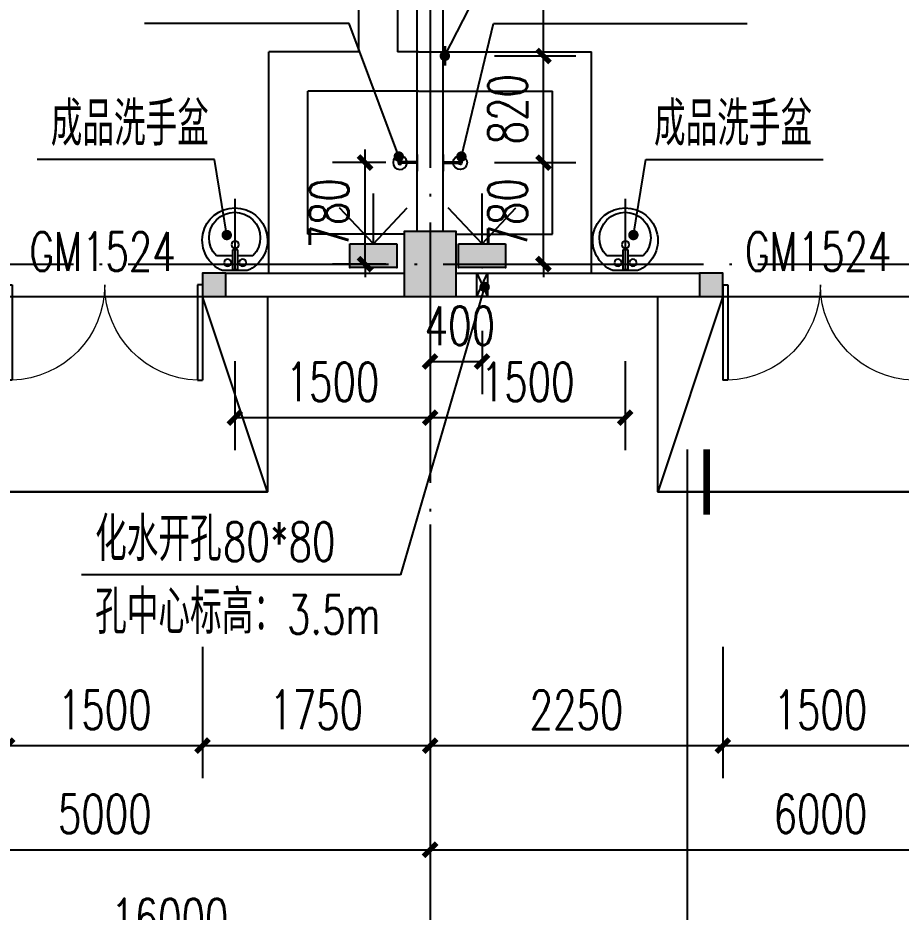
# Model space of a CAD drawing. Extents: x 36816 to 262577, y 14502 to 89811.
# Drawn here: x 208668 to 215456, y 33088 to 39959 of the extents above; entities that cross this region are included whole.
import ezdxf

# ---------------------------------------------------------------- set-up
doc = ezdxf.new("R2010")
doc.units = 0
doc.header["$LTSCALE"] = 1000
doc.header["$MEASUREMENT"] = 0
doc.linetypes.add('DOTE', pattern=[2.42, 2, -0.2, 0.02, -0.2])
doc.layers.get('0').update_dxf_attribs({"color": 8})
doc.layers.get('Defpoints').update_dxf_attribs({"color": 8})
for name, color, linetype in [('-人员定位', 6, 'Continuous'), ('3T_WOOD', 8, 'Continuous'), ('AXIS', 8, 'Continuous'), ('COLUMN', 8, 'Continuous'), ('DIM_IDEN', 8, 'Continuous'), ('DIM_LEAD', 8, 'Continuous'), ('DIM_SYMB', 8, 'Continuous'), ('DOTE', 8, 'DOTE'), ('PUB_DIM', 8, 'Continuous'), ('PUB_HATCH', 8, 'Continuous'), ('PUB_TEXT', 8, 'Continuous'), ('WALL', 8, 'Continuous'), ('WINDOW', 8, 'Continuous'), ('WINDOW_TEXT', 8, 'Continuous'), ('坡道', 8, 'Continuous'), ('洁具', 8, 'Continuous')]:
    doc.layers.add(name, color=color, linetype=linetype)
doc.styles.add('_TCH_DIM', font='simplex.shx', dxfattribs={"bigfont": 'gbcbig.shx'})
doc.styles.add('_TCH_DIM_T3', font='simplex.shx', dxfattribs={"width": 0.705882, "bigfont": 'gbcbig.shx'})
doc.styles.add('_TCH_WINDOW', font='simplex.shx', dxfattribs={"bigfont": 'gbcbig.shx'})
doc.dimstyles.new('_TCH_ARCH&&100', dxfattribs={"dimtxt": 297.5, "dimasz": 100, "dimexe": 250, "dimexo": 300, "dimgap": 126.25, "dimtad": 1, "dimdec": 0, "dimzin": 0, "dimdsep": 46, "dimtxsty": '_TCH_DIM_T3', "dimblk": 'ARCHTICK', "dimcen": 0.09, "dimclrt": 7, "dimazin": 2, "dimtfac": 1, "dimtdec": 0, "dimtix": 1, "dimtmove": 2, "dimatfit": 3, "dimldrblk": 'ARCHTICK', "dimfxl": 0, "dimtolj": 1, "dimtzin": 0, "dimarcsym": 0})

# ---------------------------------------------------------------- blocks, each defined once
blk = doc.blocks.new('_ArchTick')
at = {"color": 0, "linetype": 'ByBlock', "const_width": 0.4}
blk.add_lwpolyline([(-0.5, -0.5), (0.5, 0.5)], dxfattribs=at)
blk = doc.blocks.new('*D28')
at = {"layer": 'Defpoints', "color": 0, "transparency": 16777216}
for p in [(211335.9, 38846.9), (211795.6, 38846.9), (211795.6, 38066.9)]:
    blk.add_point(p, dxfattribs=at)
at = {"layer": 'PUB_DIM', "color": 0, "lineweight": -2, "transparency": 16777216}
for p, q in [((211335.9, 38846.9), (211335.9, 38946.9)), ((211495.6, 38846.9), (211085.9, 38846.9)), ((211335.9, 38066.9), (211335.9, 38846.9)), ((211495.6, 38066.9), (211085.9, 38066.9)), ((211335.9, 38066.9), (211335.9, 37966.9))]:
    blk.add_line(p, q, dxfattribs=at)
at = {"layer": 'PUB_DIM', "color": 0, "lineweight": -2, "transparency": 16777216, "xscale": 100, "yscale": 100, "zscale": 100}
for p, rotation in [((211335.9, 38846.9), 270), ((211335.9, 38066.9), 90)]:
    blk.add_blockref('_ArchTick', p, dxfattribs=dict(at, rotation=rotation))
at = {"layer": 'PUB_DIM', "color": 7, "transparency": 16777216, "insert": (211060.9, 38456.9), "char_height": 297.5, "attachment_point": 5, "rotation": 90, "style": '_TCH_DIM_T3'}
blk.add_mtext('\\A1;780', dxfattribs=at)
blk = doc.blocks.new('*D31')
at = {"layer": 'Defpoints', "color": 0, "transparency": 16777216}
for p in [(212031.6, 41266.9), (212707, 41266.9), (212031.6, 39666.9)]:
    blk.add_point(p, dxfattribs=at)
at = {"layer": 'PUB_DIM', "color": 0, "lineweight": -2, "transparency": 16777216}
for p, q in [((212331.6, 41266.9), (212957, 41266.9)), ((212707, 39666.9), (212707, 41266.9)), ((212331.6, 39666.9), (212957, 39666.9))]:
    blk.add_line(p, q, dxfattribs=at)
at = {"layer": 'PUB_DIM', "color": 0, "lineweight": -2, "transparency": 16777216, "xscale": 100, "yscale": 100, "zscale": 100}
for p, rotation in [((212707, 41266.9), 90), ((212707, 39666.9), 270)]:
    blk.add_blockref('_ArchTick', p, dxfattribs=dict(at, rotation=rotation))
at = {"layer": 'PUB_DIM', "color": 7, "transparency": 16777216, "insert": (212432, 40466.9), "char_height": 297.5, "attachment_point": 5, "rotation": 90, "style": '_TCH_DIM_T3'}
blk.add_mtext('\\A1;1600', dxfattribs=at)
blk = doc.blocks.new('*D32')
at = {"layer": 'Defpoints', "color": 0, "transparency": 16777216}
for p in [(212031.6, 39666.9), (212707, 39666.9), (212031.6, 38846.9)]:
    blk.add_point(p, dxfattribs=at)
at = {"layer": 'PUB_DIM', "color": 0, "lineweight": -2, "transparency": 16777216}
for p, q in [((212331.6, 39666.9), (212957, 39666.9)), ((212707, 38846.9), (212707, 39666.9)), ((212331.6, 38846.9), (212957, 38846.9))]:
    blk.add_line(p, q, dxfattribs=at)
at = {"layer": 'PUB_DIM', "color": 0, "lineweight": -2, "transparency": 16777216, "xscale": 100, "yscale": 100, "zscale": 100}
for p, rotation in [((212707, 39666.9), 90), ((212707, 38846.9), 270)]:
    blk.add_blockref('_ArchTick', p, dxfattribs=dict(at, rotation=rotation))
at = {"layer": 'PUB_DIM', "color": 7, "transparency": 16777216, "insert": (212432, 39256.9), "char_height": 297.5, "attachment_point": 5, "rotation": 90, "style": '_TCH_DIM_T3'}
blk.add_mtext('\\A1;820', dxfattribs=at)
blk = doc.blocks.new('*D33')
at = {"layer": 'Defpoints', "color": 0, "transparency": 16777216}
for p in [(212031.6, 38846.9), (212707, 38846.9), (212031.6, 38066.9)]:
    blk.add_point(p, dxfattribs=at)
at = {"layer": 'PUB_DIM', "color": 0, "lineweight": -2, "transparency": 16777216}
for p, q in [((212707, 38846.9), (212707, 38946.9)), ((212331.6, 38846.9), (212957, 38846.9)), ((212707, 38066.9), (212707, 38846.9)), ((212331.6, 38066.9), (212957, 38066.9)), ((212707, 38066.9), (212707, 37966.9))]:
    blk.add_line(p, q, dxfattribs=at)
at = {"layer": 'PUB_DIM', "color": 0, "lineweight": -2, "transparency": 16777216, "xscale": 100, "yscale": 100, "zscale": 100}
for p, rotation in [((212707, 38846.9), 270), ((212707, 38066.9), 90)]:
    blk.add_blockref('_ArchTick', p, dxfattribs=dict(at, rotation=rotation))
at = {"layer": 'PUB_DIM', "color": 7, "transparency": 16777216, "insert": (212432, 38456.9), "char_height": 297.5, "attachment_point": 5, "rotation": 90, "style": '_TCH_DIM_T3'}
blk.add_mtext('\\A1;780', dxfattribs=at)
blk = doc.blocks.new('*D35')
at = {"layer": 'Defpoints', "color": 0, "transparency": 16777216}
for p in [(211835.8, 37853.1), (212235.8, 37853.1), (212235.8, 37318.6)]:
    blk.add_point(p, dxfattribs=at)
at = {"layer": 'PUB_DIM', "color": 0, "lineweight": -2, "transparency": 16777216}
for p, q in [((211835.8, 37553.1), (211835.8, 37068.6)), ((212235.8, 37553.1), (212235.8, 37068.6)), ((211835.8, 37318.6), (212235.8, 37318.6))]:
    blk.add_line(p, q, dxfattribs=at)
at = {"layer": 'PUB_DIM', "color": 0, "lineweight": -2, "transparency": 16777216, "xscale": 100, "yscale": 100, "zscale": 100, "rotation": 180}
blk.add_blockref('_ArchTick', (211835.8, 37318.6), dxfattribs=at)
at = {"layer": 'PUB_DIM', "color": 0, "lineweight": -2, "transparency": 16777216, "xscale": 100, "yscale": 100, "zscale": 100}
blk.add_blockref('_ArchTick', (212235.8, 37318.6), dxfattribs=at)
at = {"layer": 'PUB_DIM', "color": 7, "transparency": 16777216, "insert": (212064.3, 37593.6), "char_height": 297.5, "attachment_point": 5, "style": '_TCH_DIM_T3'}
blk.add_mtext('\\A1;400', dxfattribs=at)
blk = doc.blocks.new('*D42')
at = {"layer": 'Defpoints', "color": 0, "transparency": 16777216}
for p in [(210335.8, 37621.6), (211835.8, 37621.6), (211835.8, 36887.1)]:
    blk.add_point(p, dxfattribs=at)
at = {"layer": 'PUB_DIM', "color": 0, "lineweight": -2, "transparency": 16777216}
for p, q in [((210335.8, 37321.6), (210335.8, 36637.1)), ((211835.8, 37321.6), (211835.8, 36637.1)), ((210335.8, 36887.1), (211835.8, 36887.1))]:
    blk.add_line(p, q, dxfattribs=at)
at = {"layer": 'PUB_DIM', "color": 0, "lineweight": -2, "transparency": 16777216, "xscale": 100, "yscale": 100, "zscale": 100, "rotation": 180}
blk.add_blockref('_ArchTick', (210335.8, 36887.1), dxfattribs=at)
at = {"layer": 'PUB_DIM', "color": 0, "lineweight": -2, "transparency": 16777216, "xscale": 100, "yscale": 100, "zscale": 100}
blk.add_blockref('_ArchTick', (211835.8, 36887.1), dxfattribs=at)
at = {"layer": 'PUB_DIM', "color": 7, "transparency": 16777216, "insert": (211085.8, 37162.1), "char_height": 297.5, "attachment_point": 5, "style": '_TCH_DIM_T3'}
blk.add_mtext('\\A1;1500', dxfattribs=at)
blk = doc.blocks.new('*D43')
at = {"layer": 'Defpoints', "color": 0, "transparency": 16777216}
for p in [(211835.8, 37621.6), (213335.8, 37621.6), (213335.8, 36887.1)]:
    blk.add_point(p, dxfattribs=at)
at = {"layer": 'PUB_DIM', "color": 0, "lineweight": -2, "transparency": 16777216}
for p, q in [((211835.8, 37321.6), (211835.8, 36637.1)), ((213335.8, 37321.6), (213335.8, 36637.1)), ((211835.8, 36887.1), (213335.8, 36887.1))]:
    blk.add_line(p, q, dxfattribs=at)
at = {"layer": 'PUB_DIM', "color": 0, "lineweight": -2, "transparency": 16777216, "xscale": 100, "yscale": 100, "zscale": 100, "rotation": 180}
blk.add_blockref('_ArchTick', (211835.8, 36887.1), dxfattribs=at)
at = {"layer": 'PUB_DIM', "color": 0, "lineweight": -2, "transparency": 16777216, "xscale": 100, "yscale": 100, "zscale": 100}
blk.add_blockref('_ArchTick', (213335.8, 36887.1), dxfattribs=at)
at = {"layer": 'PUB_DIM', "color": 7, "transparency": 16777216, "insert": (212585.8, 37162.1), "char_height": 297.5, "attachment_point": 5, "style": '_TCH_DIM_T3'}
blk.add_mtext('\\A1;1500', dxfattribs=at)
blk = doc.blocks.new('*D151')
at = {"layer": 'Defpoints', "color": 0, "transparency": 16777216}
for p in [(208585.8, 35426.9), (210085.8, 35426.9), (210085.8, 34366.9)]:
    blk.add_point(p, dxfattribs=at)
at = {"layer": 'PUB_DIM', "color": 0, "lineweight": -2, "transparency": 16777216}
for p, q in [((208585.8, 35126.9), (208585.8, 34116.9)), ((210085.8, 35126.9), (210085.8, 34116.9)), ((208585.8, 34366.9), (210085.8, 34366.9))]:
    blk.add_line(p, q, dxfattribs=at)
at = {"layer": 'PUB_DIM', "color": 0, "lineweight": -2, "transparency": 16777216, "xscale": 100, "yscale": 100, "zscale": 100, "rotation": 180}
blk.add_blockref('_ArchTick', (208585.8, 34366.9), dxfattribs=at)
at = {"layer": 'PUB_DIM', "color": 0, "lineweight": -2, "transparency": 16777216, "xscale": 100, "yscale": 100, "zscale": 100}
blk.add_blockref('_ArchTick', (210085.8, 34366.9), dxfattribs=at)
at = {"layer": 'PUB_DIM', "color": 7, "transparency": 16777216, "insert": (209335.8, 34641.9), "char_height": 297.5, "attachment_point": 5, "style": '_TCH_DIM_T3'}
blk.add_mtext('\\A1;1500', dxfattribs=at)
blk = doc.blocks.new('*D152')
at = {"layer": 'Defpoints', "color": 0, "transparency": 16777216}
for p in [(210085.8, 35426.9), (211835.8, 35426.9), (211835.8, 34366.9)]:
    blk.add_point(p, dxfattribs=at)
at = {"layer": 'PUB_DIM', "color": 0, "lineweight": -2, "transparency": 16777216}
for p, q in [((210085.8, 35126.9), (210085.8, 34116.9)), ((211835.8, 35126.9), (211835.8, 34116.9)), ((210085.8, 34366.9), (211835.8, 34366.9))]:
    blk.add_line(p, q, dxfattribs=at)
at = {"layer": 'PUB_DIM', "color": 0, "lineweight": -2, "transparency": 16777216, "xscale": 100, "yscale": 100, "zscale": 100, "rotation": 180}
blk.add_blockref('_ArchTick', (210085.8, 34366.9), dxfattribs=at)
at = {"layer": 'PUB_DIM', "color": 0, "lineweight": -2, "transparency": 16777216, "xscale": 100, "yscale": 100, "zscale": 100}
blk.add_blockref('_ArchTick', (211835.8, 34366.9), dxfattribs=at)
at = {"layer": 'PUB_DIM', "color": 7, "transparency": 16777216, "insert": (210960.8, 34641.9), "char_height": 297.5, "attachment_point": 5, "style": '_TCH_DIM_T3'}
blk.add_mtext('\\A1;1750', dxfattribs=at)
blk = doc.blocks.new('*D153')
at = {"layer": 'Defpoints', "color": 0, "transparency": 16777216}
for p in [(211835.8, 35426.9), (214085.8, 35426.9), (214085.8, 34366.9)]:
    blk.add_point(p, dxfattribs=at)
at = {"layer": 'PUB_DIM', "color": 0, "lineweight": -2, "transparency": 16777216}
for p, q in [((211835.8, 35126.9), (211835.8, 34116.9)), ((214085.8, 35126.9), (214085.8, 34116.9)), ((211835.8, 34366.9), (214085.8, 34366.9))]:
    blk.add_line(p, q, dxfattribs=at)
at = {"layer": 'PUB_DIM', "color": 0, "lineweight": -2, "transparency": 16777216, "xscale": 100, "yscale": 100, "zscale": 100, "rotation": 180}
blk.add_blockref('_ArchTick', (211835.8, 34366.9), dxfattribs=at)
at = {"layer": 'PUB_DIM', "color": 0, "lineweight": -2, "transparency": 16777216, "xscale": 100, "yscale": 100, "zscale": 100}
blk.add_blockref('_ArchTick', (214085.8, 34366.9), dxfattribs=at)
at = {"layer": 'PUB_DIM', "color": 7, "transparency": 16777216, "insert": (212960.8, 34641.9), "char_height": 297.5, "attachment_point": 5, "style": '_TCH_DIM_T3'}
blk.add_mtext('\\A1;2250', dxfattribs=at)
blk = doc.blocks.new('*D154')
at = {"layer": 'Defpoints', "color": 0, "transparency": 16777216}
for p in [(214085.8, 35426.9), (215585.8, 35426.9), (215585.8, 34366.9)]:
    blk.add_point(p, dxfattribs=at)
at = {"layer": 'PUB_DIM', "color": 0, "lineweight": -2, "transparency": 16777216}
for p, q in [((214085.8, 35126.9), (214085.8, 34116.9)), ((215585.8, 35126.9), (215585.8, 34116.9)), ((214085.8, 34366.9), (215585.8, 34366.9))]:
    blk.add_line(p, q, dxfattribs=at)
at = {"layer": 'PUB_DIM', "color": 0, "lineweight": -2, "transparency": 16777216, "xscale": 100, "yscale": 100, "zscale": 100, "rotation": 180}
blk.add_blockref('_ArchTick', (214085.8, 34366.9), dxfattribs=at)
at = {"layer": 'PUB_DIM', "color": 0, "lineweight": -2, "transparency": 16777216, "xscale": 100, "yscale": 100, "zscale": 100}
blk.add_blockref('_ArchTick', (215585.8, 34366.9), dxfattribs=at)
at = {"layer": 'PUB_DIM', "color": 7, "transparency": 16777216, "insert": (214835.8, 34641.9), "char_height": 297.5, "attachment_point": 5, "style": '_TCH_DIM_T3'}
blk.add_mtext('\\A1;1500', dxfattribs=at)
blk = doc.blocks.new('*D167')
at = {"layer": 'AXIS', "color": 0, "lineweight": -2, "transparency": 16777216}
for p, q in [((206835.8, 35766.9), (206835.8, 33316.9)), ((211835.8, 35766.9), (211835.8, 33316.9)), ((206835.8, 33566.9), (211835.8, 33566.9))]:
    blk.add_line(p, q, dxfattribs=at)
at = {"layer": 'Defpoints', "color": 0, "transparency": 16777216}
for p in [(206835.8, 36066.9), (211835.8, 36066.9), (211835.8, 33566.9)]:
    blk.add_point(p, dxfattribs=at)
at = {"layer": 'AXIS', "color": 0, "lineweight": -2, "transparency": 16777216, "xscale": 100, "yscale": 100, "zscale": 100, "rotation": 180}
blk.add_blockref('_ArchTick', (206835.8, 33566.9), dxfattribs=at)
at = {"layer": 'AXIS', "color": 0, "lineweight": -2, "transparency": 16777216, "xscale": 100, "yscale": 100, "zscale": 100}
blk.add_blockref('_ArchTick', (211835.8, 33566.9), dxfattribs=at)
at = {"layer": 'AXIS', "color": 7, "transparency": 16777216, "insert": (209335.8, 33841.9), "char_height": 297.5, "attachment_point": 5, "style": '_TCH_DIM_T3'}
blk.add_mtext('\\A1;5000', dxfattribs=at)
blk = doc.blocks.new('*D168')
at = {"layer": 'AXIS', "color": 0, "lineweight": -2, "transparency": 16777216}
for p, q in [((211835.8, 35766.9), (211835.8, 33316.9)), ((217835.8, 35766.9), (217835.8, 33316.9)), ((211835.8, 33566.9), (217835.8, 33566.9))]:
    blk.add_line(p, q, dxfattribs=at)
at = {"layer": 'Defpoints', "color": 0, "transparency": 16777216}
for p in [(211835.8, 36066.9), (217835.8, 36066.9), (217835.8, 33566.9)]:
    blk.add_point(p, dxfattribs=at)
at = {"layer": 'AXIS', "color": 0, "lineweight": -2, "transparency": 16777216, "xscale": 100, "yscale": 100, "zscale": 100, "rotation": 180}
blk.add_blockref('_ArchTick', (211835.8, 33566.9), dxfattribs=at)
at = {"layer": 'AXIS', "color": 0, "lineweight": -2, "transparency": 16777216, "xscale": 100, "yscale": 100, "zscale": 100}
blk.add_blockref('_ArchTick', (217835.8, 33566.9), dxfattribs=at)
at = {"layer": 'AXIS', "color": 7, "transparency": 16777216, "insert": (214835.8, 33841.9), "char_height": 297.5, "attachment_point": 5, "style": '_TCH_DIM_T3'}
blk.add_mtext('\\A1;6000', dxfattribs=at)
blk = doc.blocks.new('*D169')
at = {"layer": 'AXIS', "color": 0, "lineweight": -2, "transparency": 16777216}
for p, q in [((201835.8, 35766.9), (201835.8, 32516.9)), ((217835.8, 35766.9), (217835.8, 32516.9)), ((201835.8, 32766.9), (217835.8, 32766.9))]:
    blk.add_line(p, q, dxfattribs=at)
at = {"layer": 'Defpoints', "color": 0, "transparency": 16777216}
for p in [(201835.8, 36066.9), (217835.8, 36066.9), (217835.8, 32766.9)]:
    blk.add_point(p, dxfattribs=at)
at = {"layer": 'AXIS', "color": 0, "lineweight": -2, "transparency": 16777216, "xscale": 100, "yscale": 100, "zscale": 100, "rotation": 180}
blk.add_blockref('_ArchTick', (201835.8, 32766.9), dxfattribs=at)
at = {"layer": 'AXIS', "color": 0, "lineweight": -2, "transparency": 16777216, "xscale": 100, "yscale": 100, "zscale": 100}
blk.add_blockref('_ArchTick', (217835.8, 32766.9), dxfattribs=at)
at = {"layer": 'AXIS', "color": 7, "transparency": 16777216, "insert": (209835.8, 33041.9), "char_height": 297.5, "attachment_point": 5, "style": '_TCH_DIM_T3'}
blk.add_mtext('\\A1;16000', dxfattribs=at)
blk = doc.blocks.new('_FZH')
blk.add_lwpolyline([(-0.5, -0.5), (0.5, -0.5), (0.5, 0.5), (-0.5, 0.5)], close=True)
at = {"layer": 'PUB_HATCH'}
blk.add_solid([(-0.5, -0.5), (0.5, -0.5), (-0.5, 0.5), (0.5, 0.5)], dxfattribs=at)
blk = doc.blocks.new('$DorLib2D$00000002')
for p, q in [((-0.5, 0), (-0.5, 0.4875)), ((-0.475, 0.4875), (-0.5, 0.4875)), ((-0.475, 0), (-0.475, 0.4875)), ((0.475, 0), (0.475, 0.4875)), ((0.475, 0.4875), (0.5, 0.4875)), ((0.5, 0), (0.5, 0.4875)), ((-0.5, 0), (-0.475, 0)), ((0.5, 0), (0.475, 0))]:
    blk.add_line(p, q)
at = {"lineweight": 13}
for centre, start, end in [((-0.4875, 0), 0, 88.5307), ((0.4875, 0), 91.4693, 180)]:
    blk.add_arc(centre, 0.4875, start, end, dxfattribs=at)
blk = doc.blocks.new('$plan$00003688')
at = {"layer": '洁具'}
for p, q in [((-18.1, -159.4), (-18.1, -9.3)), ((-18.1, -9.3), (22.5, -9.3)), ((22.5, -9.3), (22.5, -159.4)), ((-21.2, -113.3), (-141.4, -113.3)), ((138.2, -113.3), (25.7, -113.3)), ((22.5, -159.4), (-18.1, -159.4))]:
    blk.add_line(p, q, dxfattribs=at)
blk.add_lwpolyline([(-94.4, 0, 5.110404), (94.4, 0)], format="xyb", close=True, dxfattribs=at)
for centre, radius in [((-55, -61.3), 26.7), ((59.4, -61.3), 26.7), ((2.2, -199.4), 27.8)]:
    blk.add_circle(centre, radius, dxfattribs=at)
blk.add_arc((-1.6, -251.9), 196.9, 135.25267, 44.74733, dxfattribs=at)
blk = doc.blocks.new('$plan$00002939')
at = {"layer": '洁具'}
blk.add_line((-10, 0), (10, 0), dxfattribs=at)
for points in [[(-124, 0), (133, 0)], [(-10, 0), (-10, -263)], [(10, 0), (10, -263)]]:
    blk.add_lwpolyline(points, dxfattribs=at)
for centre, radius, start, end in [((0, -262), 108, 95.306, 84.694), ((0, -262), 28.3, 110.6725, 69.3275), ((0, -260), 10.5, 197.2381, 342.7619)]:
    blk.add_arc(centre, radius, start, end, dxfattribs=at)
blk = doc.blocks.new('定位基站')
at = {"layer": '-人员定位', "ltscale": 0.01}
h = blk.add_hatch(color=256, dxfattribs=at)
h.dxf.hatch_style = 1
h.paths.add_polyline_path([(406524, 477798), (406524, 477617.1), (406162.1, 477617.1), (406162.1, 477798)])
at = {"layer": '-人员定位', "color": 6}
for p, q in [((406343, 477798), (406343, 478186.1)), ((406343, 477798), (406082.2, 478076.6)), ((406343, 477798), (406603.9, 478076.6)), ((406343, 477995.5), (406343, 477995.5)), ((406162.1, 477798), (406524, 477798)), ((406162.1, 477617.1), (406162.1, 477798)), ((406524, 477798), (406524, 477617.1)), ((406524, 477617.1), (406162.1, 477617.1))]:
    blk.add_line(p, q, dxfattribs=at)
for p in [(406343, 477798), (406162.1, 477617.1), (406343, 477617.1), (406524, 477617.1)]:
    blk.add_point(p, dxfattribs=at)

msp = doc.modelspace()

# ---------------------------------------------------------------- linework, layer by layer
at = {"color": 2}
msp.add_line((211935.8, 39591.9), (211935.8, 39741.9), dxfattribs=at)
at = {"color": 6}
for p, q in [((212195.8, 37816.9), (212275.8, 37996.9)), ((212195.8, 37996.9), (212275.8, 37816.9))]:
    msp.add_line(p, q, dxfattribs=at)
at = {"color": 2, "const_width": 25}
msp.add_lwpolyline([(211949.1, 39591.9), (211949.1, 39741.9)], dxfattribs=at)
at = {"color": 6}
msp.add_lwpolyline([(212195.8, 37996.9), (212275.8, 37996.9), (212275.8, 37816.9), (212195.8, 37816.9)], close=True, dxfattribs=at)
at = {"layer": '3T_WOOD', "color": 117}
for p, q in [((211285.8, 43116.9, 0), (211285.8, 39696.9, 0)), ((211585.8, 40816.9, 0), (211585.8, 39696.9, 0)), ((210595.8, 37996.9, 0), (210595.8, 39696.9, 0)), ((211285.8, 39696.9, 0), (210595.8, 39696.9, 0)), ((211745.8, 39696.9, 0), (211585.8, 39696.9, 0)), ((211745.8, 39696.9, 0), (211925.8, 39696.9, 0)), ((211925.8, 39696.9, 0), (212275.8, 39696.9, 0)), ((212275.8, 39696.9, 0), (213075.8, 39696.9, 0)), ((213075.8, 37996.9, 0), (213075.8, 39696.9, 0)), ((210895.8, 38296.9, 0), (210895.8, 39396.9, 0)), ((211745.8, 39396.9, 0), (210895.8, 39396.9, 0)), ((211745.8, 39396.9, 0), (211925.8, 39396.9, 0)), ((211925.8, 39396.9, 0), (212775.8, 39396.9, 0)), ((212775.8, 38296.9, 0), (212775.8, 39396.9, 0)), ((211635.8, 38296.9, 0), (210895.8, 38296.9, 0)), ((212035.8, 38296.9, 0), (212775.8, 38296.9, 0))]:
    msp.add_line(p, q, dxfattribs=at)
at = {"layer": 'AXIS'}
msp.add_line((211835.8, 36066.9), (211835.8, 32066.9), dxfattribs=at)
at = {"layer": 'DIM_IDEN'}
msp.add_line((213811.5, 36642.8), (213811.5, 32121.1), dxfattribs=at)
at = {"layer": 'DIM_IDEN', "const_width": 50}
msp.add_lwpolyline([(213961.5, 36642.8), (213961.5, 36142.8)], dxfattribs=at)
at = {"layer": 'DIM_LEAD'}
for p, q in [((211949.1, 39666.9), (212927, 41583.1)), ((211213, 39914.8), (209640.9, 39914.8)), ((211595.2, 38893.5), (211213, 39914.8)), ((212076.4, 38893.5), (212323, 39914.8)), ((212323, 39914.8), (214273.2, 39914.8)), ((210178, 38871.8), (208815.1, 38871.8)), ((210273.2, 38290.3), (210178, 38871.8)), ((213398.4, 38290.3), (213493.7, 38871.8)), ((213493.7, 38871.8), (214856.6, 38871.8)), ((212255.1, 37891.2), (211609.6, 35680.3)), ((211609.6, 35680.3), (209156.6, 35680.3))]:
    msp.add_line(p, q, dxfattribs=at)
at = {"layer": 'DIM_LEAD', "const_width": 40}
for points in [[(211940, 39649.1, 1), (211958.2, 39684.7, 1)], [(211602.2, 38874.7, 1), (211588.2, 38912.2, 1)], [(212071.7, 38874, 1), (212081.1, 38912.9, 1)], [(210276.5, 38270.6, 1), (210270, 38310.1, 1)], [(213395.2, 38270.6, 1), (213401.6, 38310.1, 1)], [(212260.7, 37910.4, 1), (212249.5, 37872, 1)]]:
    msp.add_lwpolyline(points, format="xyb", close=True, dxfattribs=at)
at = {"layer": 'DIM_SYMB'}
for points in [[(210761.6, 38506.1, 0, 0, 0), (210761.6, 38800.4, 40, 0, 0), (210761.6, 38950.4, 0, 0, 0)], [(212923.4, 38506.1, 0, 0, 0), (212923.4, 38800.4, 40, 0, 0), (212923.4, 38950.4, 0, 0, 0)], [(209325.8, 37200.1, 0, 0, 0), (209325.8, 36714.1, 80, 0, 0), (209325.8, 36414.1, 0, 0, 0)], [(214825.8, 37200.1, 0, 0, 0), (214825.8, 36714.1, 80, 0, 0), (214825.8, 36414.1, 0, 0, 0)]]:
    msp.add_lwpolyline(points, format="xyseb", dxfattribs=at)
at = {"layer": 'DOTE'}
for p, q in [((211835.8, 48066.9), (211835.8, 36066.9)), ((210335.8, 38568), (210335.8, 38016.9)), ((213335.8, 38568), (213335.8, 38016.9)), ((199835.8, 38066.9), (219835.8, 38066.9))]:
    msp.add_line(p, q, dxfattribs=at)
at = {"layer": 'WALL'}
for p, q in [((211735.8, 38316.9), (211735.8, 41966.9)), ((211935.8, 38316.9), (211935.8, 41966.9)), ((210265.8, 37996.9), (211635.8, 37996.9)), ((212035.8, 37996.9), (213905.8, 37996.9)), ((210265.8, 37816.9), (211635.8, 37816.9)), ((212035.8, 37816.9), (213905.8, 37816.9))]:
    msp.add_line(p, q, dxfattribs=at)
at = {"layer": 'WINDOW'}
for p, q in [((208585.8, 37816.9), (210085.8, 37816.9)), ((214085.8, 37816.9), (215585.8, 37816.9))]:
    msp.add_line(p, q, dxfattribs=at)
at = {"layer": '坡道', "color": 2}
for points in [[(210085.8, 37816.9), (210585.8, 37816.9), (210585.8, 36316.9), (208085.8, 36316.9), (208085.8, 37816.9), (208585.8, 37816.9), (208085.8, 36316.9), (210585.8, 36316.9), (210085.8, 37816.9)], [(215585.8, 37816.9), (216085.8, 37816.9), (216085.8, 36316.9), (213585.8, 36316.9), (213585.8, 37816.9), (214085.8, 37816.9), (213585.8, 36316.9), (216085.8, 36316.9), (215585.8, 37816.9)]]:
    msp.add_lwpolyline(points, dxfattribs=at)

# ---------------------------------------------------------------- block references
at = {"layer": '-人员定位'}
for p in [(-194943.2, -439575.9), (-194107.9, -439575.9)]:
    msp.add_blockref('定位基站', p, dxfattribs=at)
at = {"xscale": 0.5, "zscale": 0.5, "rotation": 270}
for p, yscale in [((211735.8, 38846.9, 0), 0.5), ((211935.8, 38846.9, 0), -0.5)]:
    msp.add_blockref('$plan$00002939', p, dxfattribs=dict(at, yscale=yscale))
at = {"yscale": -1}
for p in [(210335.8, 38016.9), (213335.8, 38016.9)]:
    msp.add_blockref('$plan$00003688', p, dxfattribs=at)
at = {"layer": 'COLUMN'}
for p, xscale, yscale, zscale in [((211835.8, 38066.9), 400, 500, 500), ((210175.8, 37906.9), 180, 180, 180), ((213995.8, 37906.9), 180, 180, 180)]:
    msp.add_blockref('_FZH', p, dxfattribs=dict(at, xscale=xscale, yscale=yscale, zscale=zscale))
at = {"layer": 'WINDOW'}
ref = msp.add_blockref('$DorLib2D$00000002', (209335.8, 37906.9), dxfattribs=dict(at, xscale=1500, yscale=-1500, zscale=1500))
ref.add_attrib('A', 'GM1524', (208755.8, 38014.9), dxfattribs={"layer": 'WINDOW_TEXT', "height": 297.5, "style": '_TCH_WINDOW', "width": 0.705882})
ref = msp.add_blockref('$DorLib2D$00000002', (214835.8, 37906.9), dxfattribs=dict(at, xscale=1500, yscale=-1500, zscale=1500))
ref.add_attrib('A', 'GM1524', (214255.8, 38014.9), dxfattribs={"layer": 'WINDOW_TEXT', "height": 297.5, "style": '_TCH_WINDOW', "width": 0.705882})

# ---------------------------------------------------------------- texts
at = {"layer": 'PUB_TEXT', "style": '_TCH_DIM'}
for s, p in [('成品洗手盆', (208920.1, 38976.8)), ('成品洗手盆', (213556.3, 38976.8)), ('化水开孔', (209261.6, 35785.3)), ('孔中心标高：', (209261.6, 35225.3))]:
    msp.add_text(s, height=337.59, dxfattribs=at).set_placement(p)
at = {"layer": 'PUB_TEXT', "style": '_TCH_DIM', "width": 0.705882}
for s, p in [('80*80', (210244.6, 35785.3)), ('3.5m', (210736.1, 35225.3))]:
    msp.add_text(s, height=297.5, dxfattribs=at).set_placement(p)

# ---------------------------------------------------------------- dimensions: what is measured, and where the dimension line sits
at = {"layer": 'AXIS'}
for p1, p2, distance, picture, middle in [((201835.8, 36066.9), (217835.8, 36066.9), -3300, '*D169', (209835.8, 33041.9)), ((206835.8, 36066.9), (211835.8, 36066.9), -2500, '*D167', (209335.8, 33841.9)), ((211835.8, 36066.9), (217835.8, 36066.9), -2500, '*D168', (214835.8, 33841.9))]:
    dim = msp.add_aligned_dim(p1=p1, p2=p2, distance=distance, dimstyle='_TCH_ARCH&&100', dxfattribs=at)
    dim.commit()
    dim.dimension.update_dxf_attribs({"geometry": picture, "text_midpoint": middle})
at = {"layer": 'PUB_DIM'}
for p1, p2, distance, picture, middle in [((212031.6, 39666.9), (212031.6, 41266.9), -675.3, '*D31', (212432, 40466.9)), ((212031.6, 38846.9), (212031.6, 39666.9), -675.3, '*D32', (212432, 39256.9)), ((211795.6, 38066.9), (211795.6, 38846.9), 459.7, '*D28', (211060.9, 38456.9)), ((212031.6, 38066.9), (212031.6, 38846.9), -675.3, '*D33', (212432, 38456.9)), ((210335.8, 37621.6), (211835.8, 37621.6), -734.5, '*D42', (211085.8, 37162.1)), ((211835.8, 37621.6), (213335.8, 37621.6), -734.5, '*D43', (212585.8, 37162.1)), ((208585.8, 35426.9), (210085.8, 35426.9), -1060, '*D151', (209335.8, 34641.9)), ((210085.8, 35426.9), (211835.8, 35426.9), -1060, '*D152', (210960.8, 34641.9)), ((211835.8, 35426.9), (214085.8, 35426.9), -1060, '*D153', (212960.8, 34641.9)), ((214085.8, 35426.9), (215585.8, 35426.9), -1060, '*D154', (214835.8, 34641.9))]:
    dim = msp.add_aligned_dim(p1=p1, p2=p2, distance=distance, dimstyle='_TCH_ARCH&&100', dxfattribs=at)
    dim.commit()
    dim.dimension.update_dxf_attribs({"geometry": picture, "text_midpoint": middle})
dim = msp.add_linear_dim(base=(212235.8, 37318.6), p1=(211835.8, 37853.1), p2=(212235.8, 37853.1), angle=0, dimstyle='_TCH_ARCH&&100', dxfattribs=at)
dim.commit()
dim.dimension.update_dxf_attribs({"geometry": '*D35', "text_midpoint": (212064.3, 37593.6), "dimtype": 129})

doc.saveas('drawing.dxf')
